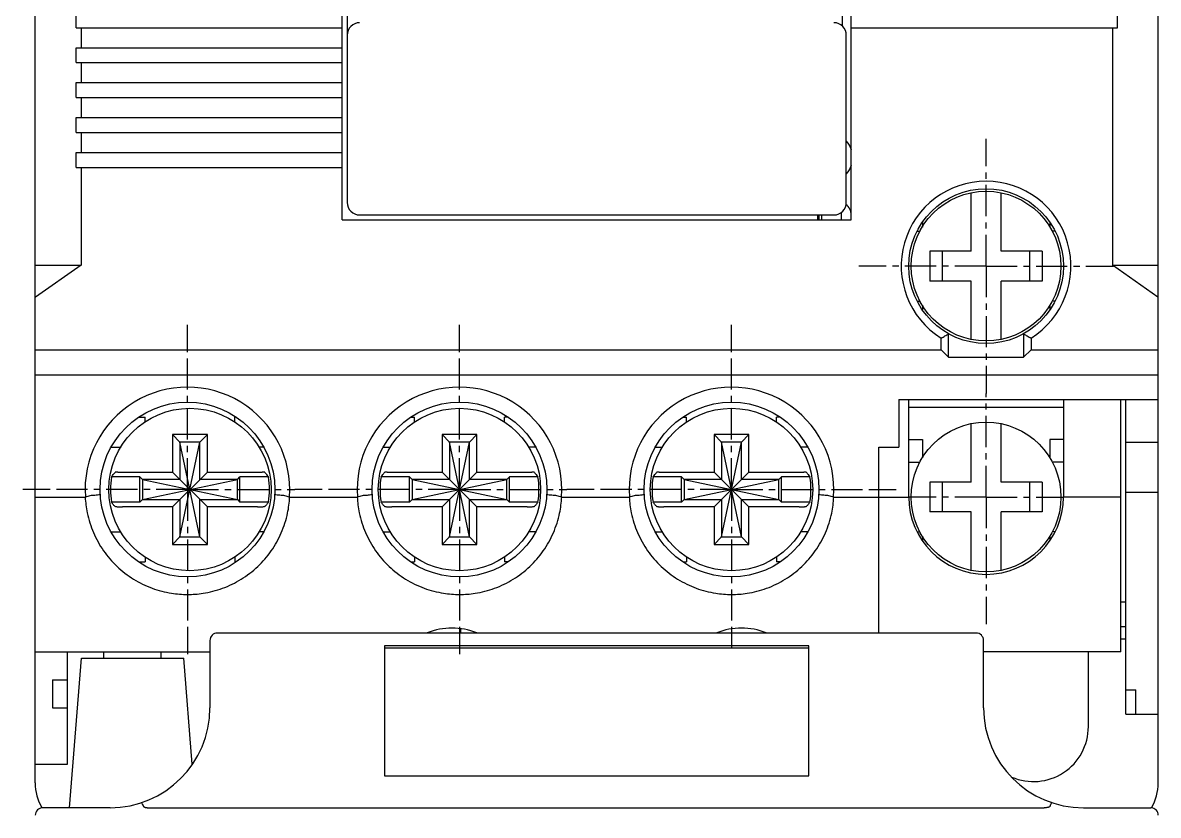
# Model space of a CAD drawing. Header units: inches. Extents: x 187 to 137830, y 99 to 66837.
# Drawn here: x 3774.15 to 3819.65, y 27186.82 to 27218.57 of the extents above; entities that cross this region are included whole.
import ezdxf

# ---------------------------------------------------------------- set-up
doc = ezdxf.new("R2010")
doc.units = ezdxf.units.IN
doc.header["$MEASUREMENT"] = 0
doc.linetypes.add('CENTER', pattern=[2, 1.25, -0.25, 0.25, -0.25])
doc.layers.add('DEFAULT_1', color=7, linetype='CENTER')

msp = doc.modelspace()

# ---------------------------------------------------------------- linework, layer by layer
at = {"color": 7, "linetype": 'Continuous'}
for p, q in [((3774.648, 27188.12), (3774.648, 27257.62)), ((3819.648, 27188.12), (3819.648, 27257.62)), ((3786.948, 27210.67), (3786.948, 27234.57)), ((3807.348, 27210.67), (3807.348, 27234.57)), ((3787.148, 27233.87), (3787.148, 27211.37)), ((3776.286, 27218.37), (3776.286, 27218.97)), ((3806.998, 27218.426), (3806.998, 27218.87)), ((3818.009, 27218.37), (3818.009, 27218.97)), ((3776.286, 27218.37), (3786.948, 27218.37)), ((3776.486, 27218.37), (3776.486, 27217.57)), ((3807.348, 27218.37), (3818.009, 27218.37)), ((3817.809, 27218.37), (3817.809, 27208.86)), ((3807.148, 27211.37), (3807.148, 27218.07)), ((3776.286, 27216.97), (3776.286, 27217.57)), ((3776.286, 27217.57), (3786.948, 27217.57)), ((3776.286, 27216.97), (3786.948, 27216.97)), ((3776.486, 27216.97), (3776.486, 27216.17)), ((3776.286, 27215.57), (3776.286, 27216.17)), ((3776.286, 27216.17), (3786.948, 27216.17)), ((3776.286, 27215.57), (3786.948, 27215.57)), ((3776.486, 27215.57), (3776.486, 27214.77)), ((3776.286, 27214.17), (3776.286, 27214.77)), ((3776.286, 27214.77), (3786.948, 27214.77)), ((3776.286, 27214.17), (3786.948, 27214.17)), ((3776.486, 27214.17), (3776.486, 27213.37)), ((3776.286, 27212.77), (3776.286, 27213.37)), ((3776.286, 27213.37), (3786.948, 27213.37)), ((3776.286, 27212.77), (3786.948, 27212.77)), ((3776.486, 27212.77), (3776.486, 27208.86)), ((3812.148, 27209.42), (3812.148, 27211.759)), ((3813.348, 27209.42), (3813.348, 27211.759)), ((3787.648, 27210.87), (3806.648, 27210.87)), ((3805.998, 27210.87), (3805.998, 27210.67)), ((3806.048, 27210.87), (3806.048, 27210.67)), ((3806.148, 27210.87), (3806.148, 27210.67)), ((3806.948, 27210.981), (3806.948, 27210.67)), ((3786.948, 27210.67), (3807.348, 27210.67)), ((3810.198, 27210.571), (3810.198, 27210.385)), ((3815.298, 27210.572), (3815.298, 27210.385)), ((3809.998, 27210.22), (3810.099, 27210.22)), ((3815.498, 27210.22), (3815.397, 27210.22)), ((3810.498, 27209.42), (3810.498, 27208.22)), ((3812.148, 27209.42), (3810.498, 27209.42)), ((3810.998, 27208.22), (3810.998, 27209.42)), ((3814.998, 27209.42), (3813.348, 27209.42)), ((3814.498, 27208.22), (3814.498, 27209.42)), ((3814.998, 27209.42), (3814.998, 27208.22)), ((3774.648, 27208.86), (3776.486, 27208.86)), ((3776.486, 27208.86), (3774.662, 27207.57)), ((3817.809, 27208.86), (3819.648, 27208.86)), ((3819.634, 27207.57), (3817.809, 27208.86)), ((3812.148, 27208.22), (3810.498, 27208.22)), ((3812.148, 27205.88), (3812.148, 27208.22)), ((3813.348, 27205.88), (3813.348, 27208.22)), ((3814.998, 27208.22), (3813.348, 27208.22)), ((3774.648, 27207.57), (3774.662, 27207.57)), ((3809.994, 27207.42), (3810.099, 27207.42)), ((3810.198, 27207.255), (3810.198, 27207.079)), ((3815.298, 27207.255), (3815.298, 27207.078)), ((3815.502, 27207.42), (3815.397, 27207.42)), ((3819.634, 27207.57), (3819.648, 27207.57)), ((3810.948, 27205.47), (3810.948, 27205.936)), ((3811.248, 27205.17), (3811.248, 27206.107)), ((3814.248, 27206.107), (3814.248, 27205.17)), ((3814.548, 27205.936), (3814.548, 27205.47)), ((3774.648, 27205.47), (3810.948, 27205.47)), ((3811.248, 27205.17), (3810.948, 27205.47)), ((3814.548, 27205.47), (3814.248, 27205.17)), ((3814.548, 27205.47), (3819.648, 27205.47)), ((3811.248, 27205.17), (3814.248, 27205.17)), ((3774.648, 27204.47), (3819.648, 27204.47)), ((3809.248, 27203.47), (3809.248, 27201.57)), ((3809.248, 27203.47), (3819.648, 27203.47)), ((3809.648, 27199.57), (3809.648, 27203.47)), ((3809.648, 27203.17), (3815.848, 27203.17)), ((3815.848, 27203.47), (3815.848, 27199.57)), ((3818.148, 27193.37), (3818.148, 27203.47)), ((3818.348, 27190.87), (3818.348, 27203.47)), ((3778.796, 27202.77), (3779.048, 27202.77)), ((3779.048, 27202.57), (3779.048, 27202.77)), ((3782.648, 27202.57), (3782.648, 27202.77)), ((3782.699, 27202.77), (3782.648, 27202.77)), ((3789.696, 27202.77), (3789.848, 27202.77)), ((3789.848, 27202.57), (3789.848, 27202.77)), ((3793.448, 27202.57), (3793.448, 27202.77)), ((3793.599, 27202.77), (3793.448, 27202.77)), ((3800.596, 27202.77), (3800.748, 27202.77)), ((3800.748, 27202.57), (3800.748, 27202.77)), ((3804.348, 27202.57), (3804.348, 27202.77)), ((3804.499, 27202.77), (3804.348, 27202.77)), ((3812.148, 27200.17), (3812.148, 27202.509)), ((3813.348, 27200.17), (3813.348, 27202.509)), ((3780.148, 27202.07), (3780.148, 27200.57)), ((3780.448, 27201.77), (3780.148, 27202.07)), ((3781.548, 27202.07), (3780.148, 27202.07)), ((3780.448, 27201.77), (3780.448, 27200.27)), ((3780.448, 27197.97), (3781.248, 27201.77)), ((3781.248, 27197.97), (3780.448, 27201.77)), ((3781.248, 27201.77), (3780.448, 27201.77)), ((3781.248, 27201.77), (3781.548, 27202.07)), ((3781.248, 27200.27), (3781.248, 27201.77)), ((3781.548, 27200.57), (3781.548, 27202.07)), ((3790.948, 27202.07), (3790.948, 27200.57)), ((3791.248, 27201.77), (3790.948, 27202.07)), ((3792.348, 27202.07), (3790.948, 27202.07)), ((3791.248, 27201.77), (3791.248, 27200.27)), ((3791.248, 27197.97), (3792.048, 27201.77)), ((3792.048, 27197.97), (3791.248, 27201.77)), ((3792.048, 27201.77), (3791.248, 27201.77)), ((3792.048, 27201.77), (3792.348, 27202.07)), ((3792.048, 27200.27), (3792.048, 27201.77)), ((3792.348, 27200.57), (3792.348, 27202.07)), ((3801.848, 27202.07), (3801.848, 27200.57)), ((3803.248, 27202.07), (3801.848, 27202.07)), ((3802.148, 27201.77), (3801.848, 27202.07)), ((3802.148, 27201.77), (3802.148, 27200.27)), ((3802.148, 27197.97), (3802.948, 27201.77)), ((3802.948, 27197.97), (3802.148, 27201.77)), ((3802.948, 27201.77), (3802.148, 27201.77)), ((3802.948, 27201.77), (3803.248, 27202.07)), ((3802.948, 27200.27), (3802.948, 27201.77)), ((3803.248, 27200.57), (3803.248, 27202.07)), ((3809.648, 27201.87), (3810.198, 27201.87)), ((3810.198, 27201.87), (3810.198, 27201.135)), ((3815.848, 27201.87), (3815.298, 27201.87)), ((3815.298, 27201.87), (3815.298, 27201.135)), ((3818.348, 27201.77), (3819.648, 27201.77)), ((3777.702, 27201.57), (3778.087, 27201.57)), ((3783.793, 27201.57), (3783.609, 27201.57)), ((3788.602, 27201.57), (3788.887, 27201.57)), ((3794.693, 27201.57), (3794.409, 27201.57)), ((3799.502, 27201.57), (3799.787, 27201.57)), ((3805.593, 27201.57), (3805.309, 27201.57)), ((3808.448, 27194.12), (3808.448, 27201.57)), ((3808.448, 27201.57), (3809.248, 27201.57)), ((3809.648, 27200.97), (3810.099, 27200.97)), ((3815.848, 27200.97), (3815.397, 27200.97)), ((3778.843, 27200.375), (3777.704, 27200.375)), ((3777.953, 27200.57), (3780.148, 27200.57)), ((3778.843, 27199.365), (3778.843, 27200.375)), ((3778.948, 27200.27), (3778.843, 27200.375)), ((3780.148, 27199.17), (3781.548, 27200.57)), ((3781.548, 27199.17), (3780.148, 27200.57)), ((3781.548, 27200.57), (3783.743, 27200.57)), ((3782.748, 27200.27), (3782.853, 27200.375)), ((3782.853, 27199.365), (3782.853, 27200.375)), ((3783.991, 27200.375), (3782.853, 27200.375)), ((3789.643, 27200.375), (3788.504, 27200.375)), ((3788.753, 27200.57), (3790.948, 27200.57)), ((3789.643, 27199.365), (3789.643, 27200.375)), ((3789.748, 27200.27), (3789.643, 27200.375)), ((3790.948, 27199.17), (3792.348, 27200.57)), ((3792.348, 27199.17), (3790.948, 27200.57)), ((3792.348, 27200.57), (3794.543, 27200.57)), ((3793.548, 27200.27), (3793.653, 27200.375)), ((3793.653, 27199.365), (3793.653, 27200.375)), ((3794.791, 27200.375), (3793.653, 27200.375)), ((3800.543, 27200.375), (3799.404, 27200.375)), ((3799.653, 27200.57), (3801.848, 27200.57)), ((3800.543, 27199.365), (3800.543, 27200.375)), ((3800.648, 27200.27), (3800.543, 27200.375)), ((3801.848, 27199.17), (3803.248, 27200.57)), ((3803.248, 27199.17), (3801.848, 27200.57)), ((3803.248, 27200.57), (3805.443, 27200.57)), ((3804.448, 27200.27), (3804.553, 27200.375)), ((3804.553, 27199.365), (3804.553, 27200.375)), ((3805.691, 27200.375), (3804.553, 27200.375)), ((3778.948, 27200.27), (3778.948, 27199.47)), ((3778.948, 27200.27), (3782.748, 27199.47)), ((3780.448, 27200.27), (3778.948, 27200.27)), ((3778.948, 27199.47), (3782.748, 27200.27)), ((3782.748, 27200.27), (3781.248, 27200.27)), ((3782.748, 27199.47), (3782.748, 27200.27)), ((3789.748, 27200.27), (3789.748, 27199.47)), ((3791.248, 27200.27), (3789.748, 27200.27)), ((3789.748, 27200.27), (3793.548, 27199.47)), ((3789.748, 27199.47), (3793.548, 27200.27)), ((3793.548, 27200.27), (3792.048, 27200.27)), ((3793.548, 27199.47), (3793.548, 27200.27)), ((3800.648, 27200.27), (3800.648, 27199.47)), ((3800.648, 27199.47), (3804.448, 27200.27)), ((3802.148, 27200.27), (3800.648, 27200.27)), ((3800.648, 27200.27), (3804.448, 27199.47)), ((3804.448, 27200.27), (3802.948, 27200.27)), ((3804.448, 27199.47), (3804.448, 27200.27)), ((3812.148, 27200.17), (3810.498, 27200.17)), ((3810.498, 27200.17), (3810.498, 27198.97)), ((3810.998, 27198.97), (3810.998, 27200.17)), ((3814.998, 27200.17), (3813.348, 27200.17)), ((3814.498, 27198.97), (3814.498, 27200.17)), ((3814.998, 27200.17), (3814.998, 27198.97)), ((3774.648, 27199.57), (3776.659, 27199.57)), ((3778.948, 27199.47), (3778.843, 27199.365)), ((3778.948, 27199.47), (3780.448, 27199.47)), ((3780.448, 27199.47), (3780.448, 27197.97)), ((3781.248, 27197.97), (3781.248, 27199.47)), ((3781.248, 27199.47), (3782.748, 27199.47)), ((3782.748, 27199.47), (3782.853, 27199.365)), ((3784.837, 27199.57), (3787.559, 27199.57)), ((3789.748, 27199.47), (3789.643, 27199.365)), ((3789.748, 27199.47), (3791.248, 27199.47)), ((3791.248, 27199.47), (3791.248, 27197.97)), ((3792.048, 27197.97), (3792.048, 27199.47)), ((3792.048, 27199.47), (3793.548, 27199.47)), ((3793.548, 27199.47), (3793.653, 27199.365)), ((3795.737, 27199.57), (3798.459, 27199.57)), ((3800.648, 27199.47), (3800.543, 27199.365)), ((3800.648, 27199.47), (3802.148, 27199.47)), ((3802.148, 27199.47), (3802.148, 27197.97)), ((3802.948, 27197.97), (3802.948, 27199.47)), ((3802.948, 27199.47), (3804.448, 27199.47)), ((3804.448, 27199.47), (3804.553, 27199.365)), ((3806.637, 27199.57), (3809.648, 27199.57)), ((3806.637, 27199.57), (3809.648, 27199.57)), ((3818.148, 27199.57), (3815.848, 27199.57)), ((3818.148, 27199.57), (3815.848, 27199.57)), ((3818.348, 27199.77), (3819.648, 27199.77)), ((3778.843, 27199.365), (3777.704, 27199.365)), ((3780.148, 27199.17), (3778.142, 27199.17)), ((3780.148, 27199.17), (3780.148, 27197.67)), ((3781.548, 27197.67), (3781.548, 27199.17)), ((3783.554, 27199.17), (3781.548, 27199.17)), ((3783.991, 27199.365), (3782.853, 27199.365)), ((3789.643, 27199.365), (3788.504, 27199.365)), ((3790.948, 27199.17), (3788.942, 27199.17)), ((3790.948, 27199.17), (3790.948, 27197.67)), ((3792.348, 27197.67), (3792.348, 27199.17)), ((3794.354, 27199.17), (3792.348, 27199.17)), ((3794.791, 27199.365), (3793.653, 27199.365)), ((3800.543, 27199.365), (3799.404, 27199.365)), ((3801.848, 27199.17), (3799.842, 27199.17)), ((3801.848, 27199.17), (3801.848, 27197.67)), ((3803.248, 27197.67), (3803.248, 27199.17)), ((3805.254, 27199.17), (3803.248, 27199.17)), ((3805.691, 27199.365), (3804.553, 27199.365)), ((3812.148, 27198.97), (3810.498, 27198.97)), ((3812.148, 27196.63), (3812.148, 27198.97)), ((3814.998, 27198.97), (3813.348, 27198.97)), ((3813.348, 27196.63), (3813.348, 27198.97)), ((3777.705, 27198.17), (3778.087, 27198.17)), ((3783.791, 27198.17), (3783.609, 27198.17)), ((3788.605, 27198.17), (3788.887, 27198.17)), ((3794.691, 27198.17), (3794.409, 27198.17)), ((3799.505, 27198.17), (3799.787, 27198.17)), ((3805.591, 27198.17), (3805.309, 27198.17)), ((3809.987, 27198.17), (3810.099, 27198.17)), ((3815.508, 27198.17), (3815.397, 27198.17)), ((3780.448, 27197.97), (3780.148, 27197.67)), ((3780.148, 27197.67), (3781.548, 27197.67)), ((3780.448, 27197.97), (3781.248, 27197.97)), ((3781.248, 27197.97), (3781.548, 27197.67)), ((3791.248, 27197.97), (3790.948, 27197.67)), ((3790.948, 27197.67), (3792.348, 27197.67)), ((3791.248, 27197.97), (3792.048, 27197.97)), ((3792.048, 27197.97), (3792.348, 27197.67)), ((3802.148, 27197.97), (3801.848, 27197.67)), ((3801.848, 27197.67), (3803.248, 27197.67)), ((3802.148, 27197.97), (3802.948, 27197.97)), ((3802.948, 27197.97), (3803.248, 27197.67)), ((3810.198, 27198.005), (3810.198, 27197.844)), ((3815.298, 27198.005), (3815.298, 27197.844)), ((3778.805, 27196.97), (3779.048, 27196.97)), ((3779.048, 27197.17), (3779.048, 27196.97)), ((3782.648, 27197.17), (3782.648, 27196.97)), ((3782.69, 27196.97), (3782.648, 27196.97)), ((3789.705, 27196.97), (3789.848, 27196.97)), ((3789.848, 27197.17), (3789.848, 27196.97)), ((3793.448, 27197.17), (3793.448, 27196.97)), ((3793.59, 27196.97), (3793.448, 27196.97)), ((3800.605, 27196.97), (3800.748, 27196.97)), ((3800.748, 27197.17), (3800.748, 27196.97)), ((3804.348, 27197.17), (3804.348, 27196.97)), ((3804.49, 27196.97), (3804.348, 27196.97)), ((3818.148, 27195.37), (3818.348, 27195.37)), ((3812.348, 27194.12), (3781.948, 27194.12)), ((3791.698, 27194.12), (3791.698, 27194.282)), ((3818.348, 27194.37), (3818.148, 27194.37)), ((3781.648, 27193.82), (3781.648, 27191.12)), ((3788.648, 27193.607), (3788.648, 27188.397)), ((3805.648, 27193.607), (3788.648, 27193.607)), ((3805.648, 27188.397), (3805.648, 27193.607)), ((3812.648, 27191.12), (3812.648, 27193.82)), ((3818.348, 27193.87), (3818.148, 27193.87)), ((3774.648, 27193.37), (3781.648, 27193.37)), ((3775.948, 27188.87), (3775.948, 27193.37)), ((3776.018, 27187.12), (3776.498, 27193.12)), ((3776.498, 27193.12), (3780.598, 27193.12)), ((3777.398, 27193.12), (3777.398, 27193.37)), ((3779.698, 27193.12), (3779.698, 27193.37)), ((3780.938, 27188.862), (3780.598, 27193.12)), ((3805.648, 27193.508), (3788.648, 27193.508)), ((3818.148, 27193.37), (3812.648, 27193.37)), ((3816.848, 27190.37), (3816.848, 27193.37)), ((3775.348, 27192.245), (3775.348, 27191.12)), ((3775.348, 27192.245), (3775.948, 27192.245)), ((3818.348, 27191.849), (3818.748, 27191.849)), ((3818.748, 27190.87), (3818.748, 27191.849)), ((3775.348, 27191.12), (3775.948, 27191.12)), ((3818.348, 27190.87), (3819.648, 27190.87)), ((3774.648, 27188.87), (3775.948, 27188.87)), ((3788.648, 27188.397), (3805.648, 27188.397)), ((3777.648, 27187.12), (3774.948, 27187.12)), ((3779.226, 27187.12), (3815.07, 27187.12)), ((3816.648, 27187.12), (3819.348, 27187.12))]:
    msp.add_line(p, q, dxfattribs=at)
for centre, radius in [((3812.748, 27208.82), 3.1), ((3812.748, 27208.82), 3), ((3780.748, 27199.87), 3.5), ((3780.848, 27199.87), 3.253), ((3791.648, 27199.87), 3.5), ((3791.648, 27199.87), 3.253), ((3802.548, 27199.87), 3.5), ((3802.548, 27199.87), 3.253), ((3812.748, 27199.57), 3)]:
    msp.add_circle(centre, radius, dxfattribs=at)
for centre, radius, start, end in [((3787.648, 27218.07), 0.5, 90, 180), ((3806.648, 27218.07), 0.5, 0, 90), ((3806.398, 27213.17), 1, 17.3215, 41.1071), ((3806.398, 27213.17), 1, 318.8929, 342.6785), ((3812.748, 27208.82), 3.4, 301.9666, 238.0334), ((3787.648, 27211.37), 0.5, 180, 270), ((3806.648, 27211.37), 0.5, 270, 0), ((3806.848, 27210.87), 0.5, 0, 55.4051), ((3780.748, 27199.87), 4.1, 355.8039, 184.1961), ((3791.648, 27199.87), 4.1, 355.8039, 184.1961), ((3802.548, 27199.87), 4.1, 355.8039, 184.1961), ((3780.848, 27199.87), 3.184, 170.8733, 189.1267), ((3780.848, 27199.87), 3.184, 350.8733, 9.1267), ((3791.648, 27199.87), 3.184, 170.8733, 189.1267), ((3791.648, 27199.87), 3.184, 350.8733, 9.1267), ((3802.548, 27199.87), 3.184, 170.8733, 189.1267), ((3802.548, 27199.87), 3.184, 350.8733, 9.1267), ((3812.748, 27199.57), 3.1, 180, 0), ((3781.948, 27193.82), 0.3, 90, 180), ((3791.348, 27191.62), 2.7, 68.4474, 111.5526), ((3802.948, 27191.62), 2.7, 68.4474, 111.5526), ((3812.348, 27193.82), 0.3, 0, 90), ((3777.648, 27191.12), 4, 270, 0), ((3816.648, 27191.12), 4, 180, 270), ((3814.648, 27190.37), 2.2, 246.4596, 0), ((3776.648, 27188.12), 2, 180, 210), ((3817.648, 27188.12), 2, 330, 0), ((3774.948, 27186.82), 0.3, 90, 180), ((3819.348, 27186.82), 0.3, 0, 90)]:
    msp.add_arc(centre, radius, start, end, dxfattribs=at)
for points, start_tangent, end_tangent in [([(3810.948, 27205.936), (3811.1, 27206.021), (3811.248, 27206.107)], (0.87449, 0.485044), (0.861375, 0.507969)), ([(3814.248, 27206.107), (3814.396, 27206.021), (3814.548, 27205.936)], (0.861375, -0.507969), (0.87449, -0.485044)), ([(3777.704, 27200.375), (3777.751, 27200.436), (3777.799, 27200.497), (3777.847, 27200.556)], (0.60071, 0.799467), (0.637322, 0.770597)), ([(3777.953, 27200.57), (3777.923, 27200.569), (3777.895, 27200.567), (3777.871, 27200.564), (3777.855, 27200.56), (3777.847, 27200.556)], (-1, 0), (-0.637322, -0.770597)), ([(3783.848, 27200.556), (3783.84, 27200.56), (3783.824, 27200.564), (3783.801, 27200.567), (3783.773, 27200.569), (3783.743, 27200.57)], (-0.637322, 0.770597), (-1, 0)), ([(3783.848, 27200.556), (3783.897, 27200.497), (3783.944, 27200.436), (3783.991, 27200.375)], (0.637322, -0.770597), (0.60071, -0.799467)), ([(3788.504, 27200.375), (3788.551, 27200.436), (3788.599, 27200.497), (3788.647, 27200.556)], (0.60071, 0.799467), (0.637322, 0.770597)), ([(3788.753, 27200.57), (3788.723, 27200.569), (3788.695, 27200.567), (3788.671, 27200.564), (3788.655, 27200.56), (3788.647, 27200.556)], (-1, 0), (-0.637322, -0.770597)), ([(3794.648, 27200.556), (3794.64, 27200.56), (3794.624, 27200.564), (3794.601, 27200.567), (3794.573, 27200.569), (3794.543, 27200.57)], (-0.637322, 0.770597), (-1, 0)), ([(3794.648, 27200.556), (3794.697, 27200.497), (3794.744, 27200.436), (3794.791, 27200.375)], (0.637322, -0.770597), (0.60071, -0.799467)), ([(3799.404, 27200.375), (3799.451, 27200.436), (3799.499, 27200.497), (3799.547, 27200.556)], (0.60071, 0.799467), (0.637322, 0.770597)), ([(3799.653, 27200.57), (3799.623, 27200.569), (3799.595, 27200.567), (3799.571, 27200.564), (3799.555, 27200.56), (3799.547, 27200.556)], (-1, 0), (-0.637322, -0.770597)), ([(3805.548, 27200.556), (3805.54, 27200.56), (3805.524, 27200.564), (3805.501, 27200.567), (3805.473, 27200.569), (3805.443, 27200.57)], (-0.637322, 0.770597), (-1, 0)), ([(3805.548, 27200.556), (3805.597, 27200.497), (3805.644, 27200.436), (3805.691, 27200.375)], (0.637322, -0.770597), (0.60071, -0.799467)), ([(3776.652, 27199.57), (3776.733, 27198.933), (3776.983, 27198.143), (3777.385, 27197.42), (3777.928, 27196.789), (3778.589, 27196.28), (3779.332, 27195.918), (3780.113, 27195.715), (3780.748, 27195.665)], (0.046693, -0.998909), (1, 0.000216)), ([(3777.254, 27199.659), (3777.043, 27199.636), (3776.843, 27199.618), (3776.659, 27199.57)], (-0.99411, -0.108378), (-0.996472, -0.083922)), ([(3780.748, 27195.665), (3781.372, 27195.713), (3782.154, 27195.914), (3782.899, 27196.275), (3783.562, 27196.784), (3784.106, 27197.414), (3784.51, 27198.136), (3784.761, 27198.927), (3784.843, 27199.57)], (1, -0.00015), (0.046679, 0.99891)), ([(3784.837, 27199.57), (3784.653, 27199.618), (3784.453, 27199.637), (3784.241, 27199.659)], (-0.996473, 0.08392), (-0.99411, 0.108375)), ([(3787.552, 27199.57), (3787.633, 27198.933), (3787.883, 27198.143), (3788.285, 27197.42), (3788.828, 27196.789), (3789.489, 27196.28), (3790.232, 27195.918), (3791.013, 27195.715), (3791.648, 27195.665)], (0.046693, -0.998909), (1, 0.000216)), ([(3788.154, 27199.659), (3787.943, 27199.636), (3787.743, 27199.618), (3787.559, 27199.57)], (-0.99411, -0.108378), (-0.996472, -0.083922)), ([(3791.648, 27195.665), (3792.272, 27195.713), (3793.054, 27195.914), (3793.799, 27196.275), (3794.462, 27196.784), (3795.006, 27197.414), (3795.41, 27198.136), (3795.661, 27198.927), (3795.743, 27199.57)], (1, -0.00015), (0.046679, 0.99891)), ([(3795.737, 27199.57), (3795.553, 27199.618), (3795.353, 27199.637), (3795.141, 27199.659)], (-0.996473, 0.08392), (-0.99411, 0.108375)), ([(3798.452, 27199.57), (3798.533, 27198.933), (3798.783, 27198.143), (3799.185, 27197.42), (3799.728, 27196.789), (3800.389, 27196.28), (3801.132, 27195.918), (3801.913, 27195.715), (3802.548, 27195.665)], (0.046693, -0.998909), (1, 0.000216)), ([(3799.054, 27199.659), (3798.843, 27199.636), (3798.643, 27199.618), (3798.459, 27199.57)], (-0.99411, -0.108378), (-0.996472, -0.083922)), ([(3802.548, 27195.665), (3803.172, 27195.713), (3803.954, 27195.914), (3804.699, 27196.275), (3805.362, 27196.784), (3805.906, 27197.414), (3806.31, 27198.136), (3806.561, 27198.927), (3806.643, 27199.57)], (1, -0.00015), (0.046679, 0.99891)), ([(3806.637, 27199.57), (3806.453, 27199.618), (3806.253, 27199.637), (3806.041, 27199.659)], (-0.996473, 0.08392), (-0.99411, 0.108375)), ([(3777.825, 27199.211), (3777.784, 27199.261), (3777.744, 27199.313), (3777.704, 27199.365)], (-0.631723, 0.775194), (-0.60071, 0.799467)), ([(3777.825, 27199.211), (3777.842, 27199.2), (3777.878, 27199.19), (3777.929, 27199.182), (3777.993, 27199.175), (3778.066, 27199.171), (3778.142, 27199.17)], (0.631723, -0.775194), (1, 0)), ([(3783.554, 27199.17), (3783.629, 27199.171), (3783.703, 27199.175), (3783.766, 27199.182), (3783.817, 27199.19), (3783.853, 27199.2), (3783.871, 27199.211)], (1, 0), (0.631723, 0.775194)), ([(3783.991, 27199.365), (3783.952, 27199.313), (3783.911, 27199.261), (3783.871, 27199.211)], (-0.60071, -0.799467), (-0.631723, -0.775194)), ([(3788.625, 27199.211), (3788.584, 27199.261), (3788.544, 27199.313), (3788.504, 27199.365)], (-0.631723, 0.775194), (-0.60071, 0.799467)), ([(3788.625, 27199.211), (3788.642, 27199.2), (3788.678, 27199.19), (3788.729, 27199.182), (3788.793, 27199.175), (3788.866, 27199.171), (3788.942, 27199.17)], (0.631723, -0.775194), (1, 0)), ([(3794.354, 27199.17), (3794.429, 27199.171), (3794.503, 27199.175), (3794.566, 27199.182), (3794.617, 27199.19), (3794.653, 27199.2), (3794.671, 27199.211)], (1, 0), (0.631723, 0.775194)), ([(3794.791, 27199.365), (3794.752, 27199.313), (3794.711, 27199.261), (3794.671, 27199.211)], (-0.60071, -0.799467), (-0.631723, -0.775194)), ([(3799.525, 27199.211), (3799.484, 27199.261), (3799.444, 27199.313), (3799.404, 27199.365)], (-0.631723, 0.775194), (-0.60071, 0.799467)), ([(3799.525, 27199.211), (3799.542, 27199.2), (3799.578, 27199.19), (3799.629, 27199.182), (3799.693, 27199.175), (3799.766, 27199.171), (3799.842, 27199.17)], (0.631723, -0.775194), (1, 0)), ([(3805.254, 27199.17), (3805.329, 27199.171), (3805.403, 27199.175), (3805.466, 27199.182), (3805.517, 27199.19), (3805.553, 27199.2), (3805.571, 27199.211)], (1, 0), (0.631723, 0.775194)), ([(3805.691, 27199.365), (3805.652, 27199.313), (3805.611, 27199.261), (3805.571, 27199.211)], (-0.60071, -0.799467), (-0.631723, -0.775194)), ([(3778.984, 27187.182), (3778.952, 27187.26), (3778.927, 27187.31), (3778.912, 27187.325)], (-0.360234, 0.932862), (-0.948757, -0.316006)), ([(3778.984, 27187.182), (3779, 27187.161), (3779.027, 27187.146), (3779.06, 27187.135), (3779.096, 27187.128), (3779.136, 27187.124), (3779.179, 27187.121), (3779.226, 27187.12)], (0.360234, -0.932862), (1, 0)), ([(3815.311, 27187.182), (3815.296, 27187.161), (3815.268, 27187.146), (3815.235, 27187.135), (3815.199, 27187.128), (3815.16, 27187.124), (3815.117, 27187.121), (3815.07, 27187.12)], (-0.360253, -0.932855), (-1, 0)), ([(3815.311, 27187.182), (3815.344, 27187.26), (3815.369, 27187.31), (3815.384, 27187.325)], (0.360253, 0.932855), (0.948758, -0.316005))]:
    msp.add_spline(points, degree=3, dxfattribs=dict(at, start_tangent=start_tangent, end_tangent=end_tangent))
at = {"layer": 'DEFAULT_1', "color": 7, "linetype": 'CENTER'}
for p, q in [((3812.748, 27208.82), (3812.748, 27213.92)), ((3812.748, 27208.82), (3807.648, 27208.82)), ((3812.748, 27208.82), (3817.848, 27208.82)), ((3812.748, 27208.82), (3812.748, 27203.72)), ((3780.748, 27205.37), (3780.748, 27206.47)), ((3791.648, 27205.37), (3791.648, 27206.47)), ((3802.548, 27205.37), (3802.548, 27206.47)), ((3780.748, 27199.87), (3780.748, 27205.37)), ((3791.648, 27199.87), (3791.648, 27205.37)), ((3802.548, 27199.87), (3802.548, 27205.37)), ((3812.748, 27199.57), (3812.748, 27203.72)), ((3775.248, 27199.87), (3774.148, 27199.87)), ((3780.748, 27199.87), (3775.248, 27199.87)), ((3780.748, 27199.87), (3785.048, 27199.87)), ((3780.748, 27199.87), (3780.748, 27194.37)), ((3786.148, 27199.87), (3785.048, 27199.87)), ((3791.648, 27199.87), (3786.148, 27199.87)), ((3791.648, 27199.87), (3795.948, 27199.87)), ((3791.648, 27199.87), (3791.648, 27194.37)), ((3797.048, 27199.87), (3795.948, 27199.87)), ((3802.548, 27199.87), (3797.048, 27199.87)), ((3802.548, 27199.87), (3808.048, 27199.87)), ((3802.548, 27199.87), (3802.548, 27194.37)), ((3808.048, 27199.87), (3809.148, 27199.87)), ((3812.748, 27199.57), (3809.648, 27199.57)), ((3812.748, 27199.57), (3815.848, 27199.57)), ((3812.748, 27199.57), (3812.748, 27194.47)), ((3780.748, 27194.37), (3780.748, 27193.27)), ((3791.648, 27194.37), (3791.648, 27193.27)), ((3802.548, 27194.37), (3802.548, 27193.52))]:
    msp.add_line(p, q, dxfattribs=at)

doc.saveas('drawing.dxf')
